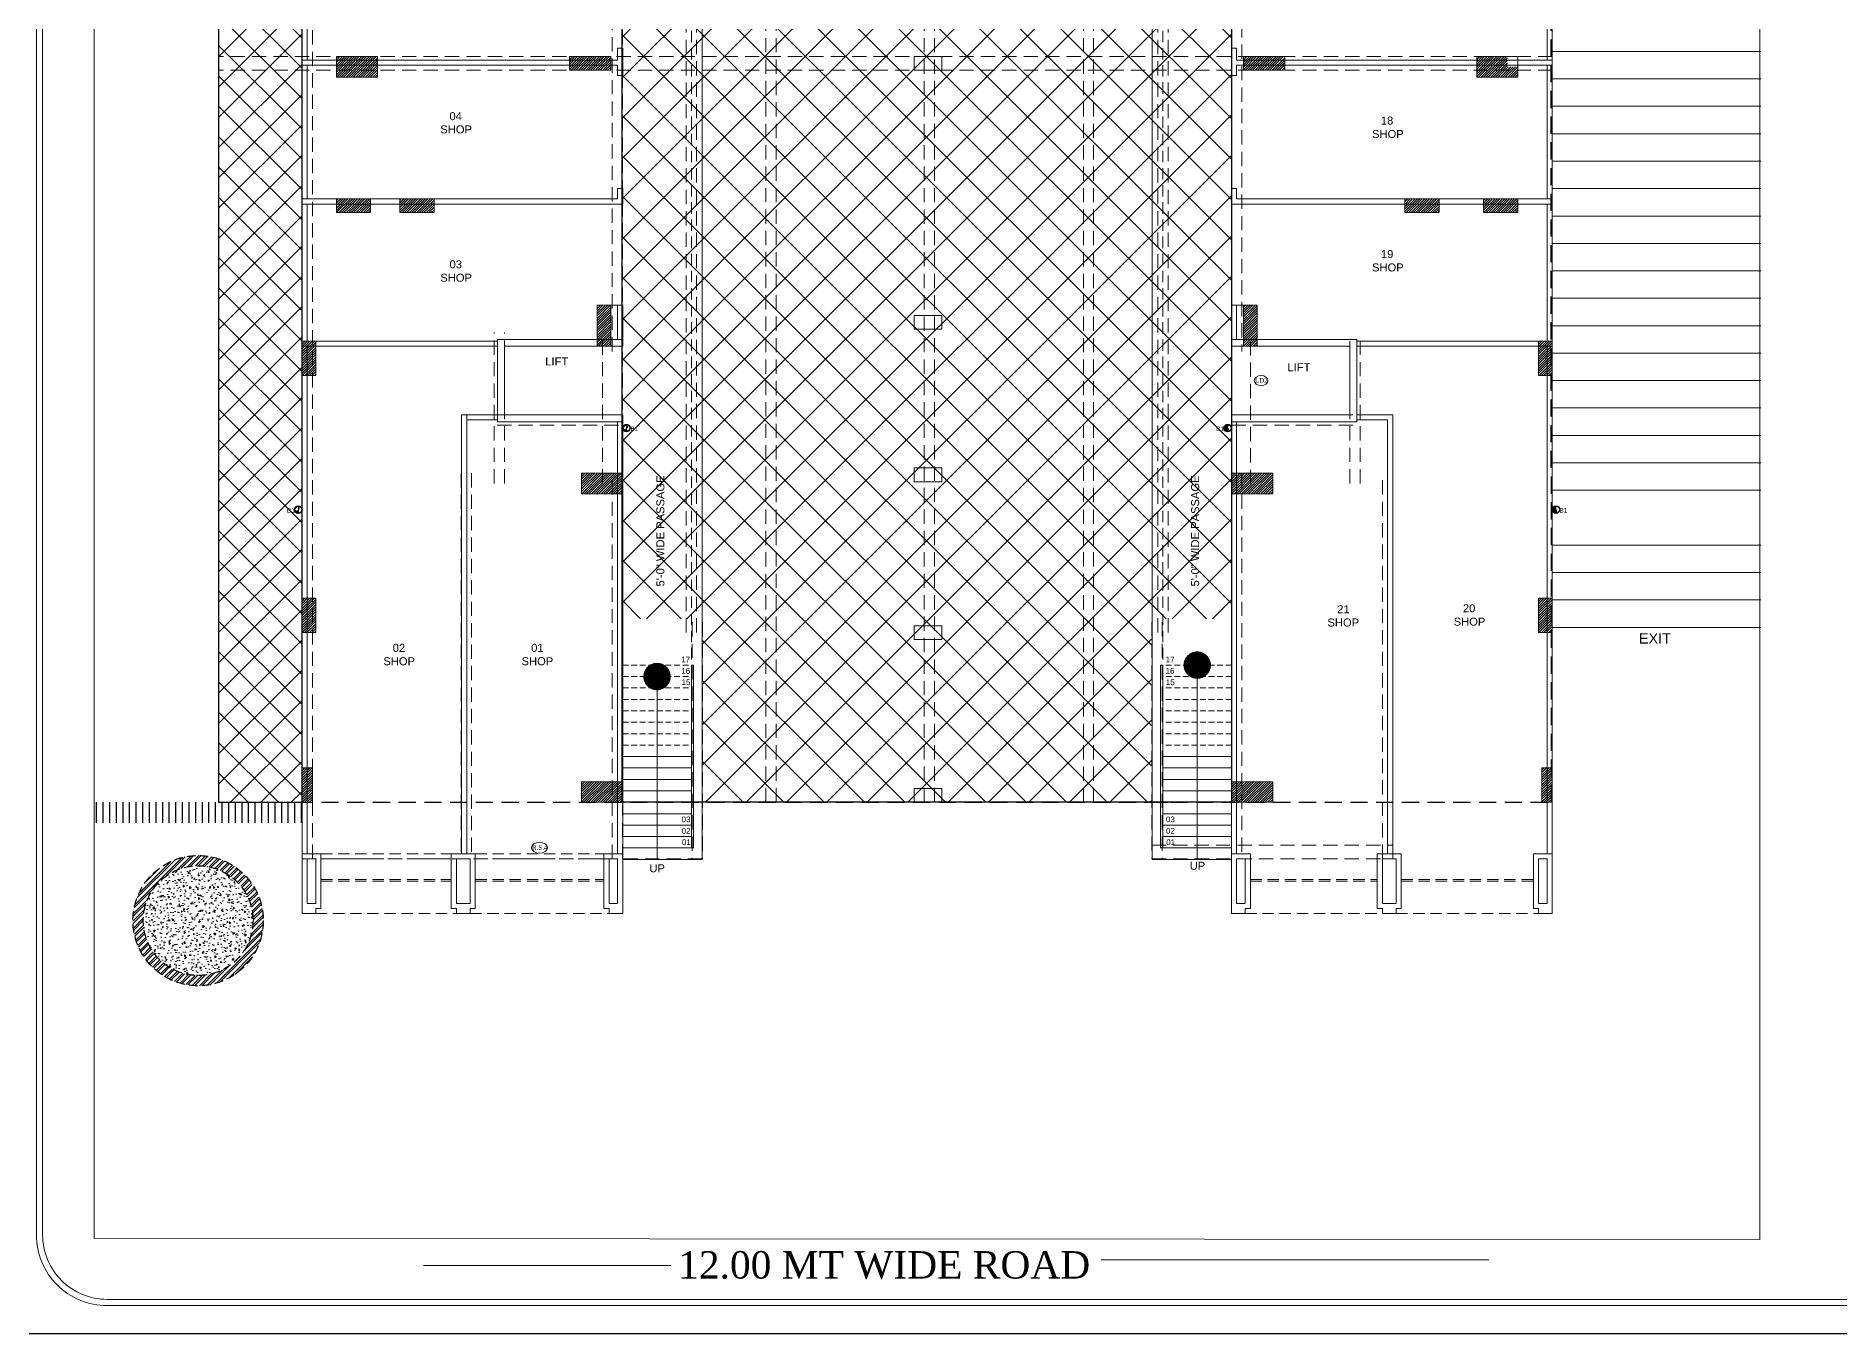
# Model space of a CAD drawing. Header units: inches. Extents: x 1807 to 67852, y 1160 to 20242.
# Drawn here: x 4913 to 6491, y 7793 to 8929 of the extents above; entities that cross this region are included whole.
import ezdxf

# ---------------------------------------------------------------- set-up
doc = ezdxf.new("R2010")
doc.units = ezdxf.units.IN
doc.header["$MEASUREMENT"] = 0
doc.linetypes.add('DASHED', pattern=[0.75, 0.5, -0.25])
doc.linetypes.add('DASHED2', pattern=[0.375, 0.25, -0.125])
doc.layers.get('0').update_dxf_attribs({"lineweight": 20})
for name, color, linetype, lineweight in [('02WINDOW & DOTTED', 8, 'Continuous', 20), ('4 upvc pip', 5, 'Continuous', 30), ('4 upvc pip hatch', 6, 'Continuous', 5), ('4. UPCV', 6, 'Continuous', 30), ('A-HATCH', 252, 'Continuous', 13), ('Beam', 8, 'DASHED2', 15), ('column_01', 7, 'Continuous', 18), ('DOTTED LINE', 1, 'DASHED2', 30), ('DW TEXT', 7, 'Continuous', 0), ('HATCH', 8, 'Continuous', 0), ('HOT LINE', 1, 'Continuous', 30), ('Nstair', 8, 'Continuous', 20), ('SHOP TEXT', 7, 'Continuous', 15), ('SUNK', 216, 'Continuous', 30), ('SUNK HTACH', 165, 'Continuous', 15), ('wall', 7, 'Continuous', 20)]:
    doc.layers.add(name, color=color, linetype=linetype, lineweight=lineweight)
doc.styles.add('Krupalu 1', font='arial.ttf')
doc.styles.add('SCALE_48', font='sylfaen.ttf', dxfattribs={"height": 5})
doc.styles.add('SCALE_72', font='sylfaen.ttf', dxfattribs={"height": 9})
doc.dimstyles.new('scale_72', dxfattribs={"dimtxt": 9, "dimasz": 4, "dimexe": 3, "dimexo": 3, "dimgap": 0.09, "dimtad": 0, "dimzin": 0, "dimdsep": 46, "dimlunit": 4, "dimtxsty": 'SCALE_72', "dimblk": 'ARCHTICK', "dimcen": 0, "dimdle": 3, "dimclrd": 256, "dimclre": 256, "dimclrt": 7, "dimadec": 0, "dimazin": 0, "dimtfac": 1, "dimtofl": 0, "dimtmove": 1, "dimatfit": 0, "dimldrblk": 'DOT', "dimfxl": 1, "dimtolj": 1, "dimtzin": 0, "dimlwd": -1, "dimlwe": -1, "dimarcsym": 0})
pattern_1 = [(45, (0, 3875.8317), (-1.0606601718, 1.0606601718), [])]

# ---------------------------------------------------------------- blocks, each defined once
blk = doc.blocks.new('_ArchTick')
at = {"color": 0, "linetype": 'ByBlock', "const_width": 0.15}
blk.add_lwpolyline([(-0.5, -0.5), (0.5, 0.5)], dxfattribs=at)
blk = doc.blocks.new('ETRYRY')
at = {"layer": 'HATCH'}
h = blk.add_hatch(dxfattribs=at)
h.set_pattern_fill('ANSI31', color=256, scale=12, style=0)
h.set_pattern_definition(pattern_1)
h.paths.add_polyline_path([(125028.7, -629836.9), (125028.7, -629872.9), (125016.7, -629872.9), (125016.7, -629836.9)])
h = blk.add_hatch(dxfattribs=at)
h.set_pattern_fill('ANSI31', color=256, scale=12, style=0)
h.set_pattern_definition(pattern_1)
h.paths.add_polyline_path([(125238.7, -629836.9), (125238.7, -629866.9), (125250.7, -629866.9), (125250.7, -629836.9)])
h = blk.add_hatch(dxfattribs=at)
h.set_pattern_fill('ANSI31', color=256, scale=12, style=0)
h.set_pattern_definition(pattern_1)
h.paths.add_polyline_path([(125418.7, -629836.9), (125418.7, -629866.9), (125430.7, -629866.9), (125430.7, -629836.9)])
h = blk.add_hatch(dxfattribs=at)
h.set_pattern_fill('ANSI31', color=256, scale=12, style=0)
h.set_pattern_definition(pattern_1)
h.paths.add_polyline_path([(125708.2, -629836.9), (125708.2, -629866.9), (125696.2, -629866.9), (125696.2, -629836.9)])
h = blk.add_hatch(dxfattribs=at)
h.set_pattern_fill('ANSI31', color=256, scale=12, style=0)
h.set_pattern_definition(pattern_1)
h.paths.add_polyline_path([(125867.2, -629839.9), (125867.2, -629875.9), (125885.2, -629875.9), (125885.2, -629839.9)])
h = blk.add_hatch(dxfattribs=at)
h.set_pattern_fill('ANSI31', color=256, scale=12, style=0)
h.set_pattern_definition(pattern_1)
h.paths.add_polyline_path([(126098.2, -629844.4), (126098.2, -629880.4), (126110.2, -629880.4), (126110.2, -629844.4)])
h = blk.add_hatch(dxfattribs=at)
h.set_pattern_fill('ANSI31', color=256, scale=12, style=0)
h.set_pattern_definition(pattern_1)
h.paths.add_polyline_path([(125238.7, -629973.4), (125238.7, -629943.4), (125250.7, -629943.4), (125250.7, -629973.4)])
h = blk.add_hatch(dxfattribs=at)
h.set_pattern_fill('ANSI31', color=256, scale=12, style=0)
h.set_pattern_definition(pattern_1)
h.paths.add_polyline_path([(125028.7, -630066.4), (125028.7, -630030.4), (125016.7, -630030.4), (125016.7, -630066.4)])
h = blk.add_hatch(dxfattribs=at)
h.set_pattern_fill('ANSI31', color=256, scale=12, style=0)
h.set_pattern_definition(pattern_1)
h.paths.add_polyline_path([(125144.2, -630066.4), (125144.2, -630036.4), (125156.2, -630036.4), (125156.2, -630066.4)])
h = blk.add_hatch(dxfattribs=at)
h.set_pattern_fill('ANSI31', color=256, scale=12, style=0)
h.set_pattern_definition(pattern_1)
h.paths.add_polyline_path([(125418.7, -630066.4), (125418.7, -630030.4), (125430.7, -630030.4), (125430.7, -630066.4)])
h = blk.add_hatch(dxfattribs=at)
h.set_pattern_fill('ANSI31', color=256, scale=12, style=0)
h.set_pattern_definition(pattern_1)
h.paths.add_polyline_path([(125708.2, -630066.4), (125708.2, -630030.4), (125696.2, -630030.4), (125696.2, -630066.4)])
h = blk.add_hatch(dxfattribs=at)
h.set_pattern_fill('ANSI31', color=256, scale=12, style=0)
h.set_pattern_definition(pattern_1)
h.paths.add_polyline_path([(125894.2, -630066.4), (125894.2, -630030.4), (125876.2, -630030.4), (125876.2, -630066.4)])
h = blk.add_hatch(dxfattribs=at)
h.set_pattern_fill('ANSI31', color=256, scale=12, style=0)
h.set_pattern_definition(pattern_1)
h.paths.add_polyline_path([(125987.2, -630066.4), (125987.2, -630036.4), (126005.2, -630036.4), (126005.2, -630066.4)])
h = blk.add_hatch(dxfattribs=at)
h.set_pattern_fill('ANSI31', color=256, scale=12, style=0)
h.set_pattern_definition(pattern_1)
h.paths.add_polyline_path([(126098.2, -630066.4), (126098.2, -630030.4), (126110.2, -630030.4), (126110.2, -630066.4)])
h = blk.add_hatch(dxfattribs=at)
h.set_pattern_fill('ANSI31', color=256, scale=12, style=0)
h.set_pattern_definition(pattern_1)
h.paths.add_polyline_path([(125430.7, -630165.4), (125400.7, -630165.4), (125400.7, -630174.4), (125430.7, -630174.4)])
h = blk.add_hatch(dxfattribs=at)
h.set_pattern_fill('ANSI31', color=256, scale=12, style=0)
h.set_pattern_definition(pattern_1)
h.paths.add_polyline_path([(125705.2, -630162.4), (125669.2, -630162.4), (125669.2, -630174.4), (125705.2, -630174.4)])
h = blk.add_hatch(dxfattribs=at)
h.set_pattern_fill('ANSI31', color=256, scale=12, style=0)
h.set_pattern_definition(pattern_1)
h.paths.add_polyline_path([(125046.7, -630186.4), (125076.7, -630186.4), (125076.7, -630174.4), (125046.7, -630174.4)])
h = blk.add_hatch(dxfattribs=at)
h.set_pattern_fill('ANSI31', color=256, scale=12, style=0)
h.set_pattern_definition(pattern_1)
h.paths.add_polyline_path([(125286.7, -630186.4), (125256.7, -630186.4), (125256.7, -630174.4), (125286.7, -630174.4)])
h = blk.add_hatch(dxfattribs=at)
h.set_pattern_fill('ANSI31', color=256, scale=12, style=0)
h.set_pattern_definition(pattern_1)
h.paths.add_polyline_path([(125924.2, -630186.4), (125960.2, -630186.4), (125960.2, -630174.4), (125924.2, -630174.4)])
h = blk.add_hatch(dxfattribs=at)
h.set_pattern_fill('ANSI31', color=256, scale=12, style=0)
h.set_pattern_definition(pattern_1)
h.paths.add_polyline_path([(126080.2, -630186.4), (126050.2, -630186.4), (126050.2, -630174.4), (126080.2, -630174.4)])
h = blk.add_hatch(dxfattribs=at)
h.set_pattern_fill('ANSI31', color=256, scale=12, style=0)
h.set_pattern_definition(pattern_1)
h.paths.add_polyline_path([(125046.7, -630291.4), (125076.7, -630291.4), (125076.7, -630303.4), (125046.7, -630303.4)])
h = blk.add_hatch(dxfattribs=at)
h.set_pattern_fill('ANSI31', color=256, scale=12, style=0)
h.set_pattern_definition(pattern_1)
h.paths.add_polyline_path([(125274.7, -630280.9), (125274.7, -630316.9), (125286.7, -630316.9), (125286.7, -630280.9)])
h = blk.add_hatch(dxfattribs=at)
h.set_pattern_fill('ANSI31', color=256, scale=12, style=0)
h.set_pattern_definition(pattern_1)
h.paths.add_polyline_path([(125046.7, -630415.9), (125076.7, -630415.9), (125076.7, -630427.9), (125046.7, -630427.9)])
h = blk.add_hatch(dxfattribs=at)
h.set_pattern_fill('ANSI31', color=256, scale=12, style=0)
h.set_pattern_definition(pattern_1)
h.paths.add_polyline_path([(125132.2, -630415.9), (125102.2, -630415.9), (125102.2, -630427.9), (125132.2, -630427.9)])
h = blk.add_hatch(dxfattribs=at)
h.set_pattern_fill('ANSI31', color=256, scale=12, style=0)
h.set_pattern_definition(pattern_1)
h.paths.add_polyline_path([(125852.2, -630411.4), (125852.2, -630447.4), (125840.2, -630447.4), (125840.2, -630411.4)])
h = blk.add_hatch(dxfattribs=at)
h.set_pattern_fill('ANSI31', color=256, scale=12, style=0)
h.set_pattern_definition(pattern_1)
h.paths.add_polyline_path([(125981.2, -630415.9), (126011.2, -630415.9), (126011.2, -630427.9), (125981.2, -630427.9)])
h = blk.add_hatch(dxfattribs=at)
h.set_pattern_fill('ANSI31', color=256, scale=12, style=0)
h.set_pattern_definition(pattern_1)
h.paths.add_polyline_path([(126080.2, -630415.9), (126050.2, -630415.9), (126050.2, -630427.9), (126080.2, -630427.9)])
h = blk.add_hatch(dxfattribs=at)
h.set_pattern_fill('ANSI31', color=256, scale=12, style=0)
h.set_pattern_definition(pattern_1)
h.paths.add_polyline_path([(125046.7, -630534.4), (125082.7, -630534.4), (125082.7, -630552.4), (125046.7, -630552.4)])
h = blk.add_hatch(dxfattribs=at)
h.set_pattern_fill('ANSI31', color=256, scale=12, style=0)
h.set_pattern_definition(pattern_1)
h.paths.add_polyline_path([(125286.7, -630540.4), (125250.7, -630540.4), (125250.7, -630552.4), (125286.7, -630552.4)])
h = blk.add_hatch(dxfattribs=at)
h.set_pattern_fill('ANSI31', color=256, scale=12, style=0)
h.set_pattern_definition(pattern_1)
h.paths.add_polyline_path([(125840.2, -630540.4), (125876.2, -630540.4), (125876.2, -630552.4), (125840.2, -630552.4)])
h = blk.add_hatch(dxfattribs=at)
h.set_pattern_fill('ANSI31', color=256, scale=12, style=0)
h.set_pattern_definition(pattern_1)
h.paths.add_polyline_path([(126080.2, -630534.4), (126044.2, -630534.4), (126044.2, -630552.4), (126080.2, -630552.4)])
h = blk.add_hatch(dxfattribs=at)
h.set_pattern_fill('ANSI31', color=256, scale=12, style=0)
h.set_pattern_definition(pattern_1)
h.paths.add_polyline_path([(125046.7, -630685.9), (125082.7, -630685.9), (125082.7, -630667.9), (125046.7, -630667.9)])
h = blk.add_hatch(dxfattribs=at)
h.set_pattern_fill('ANSI31', color=256, scale=12, style=0)
h.set_pattern_definition(pattern_1)
h.paths.add_polyline_path([(125286.7, -630679.9), (125250.7, -630679.9), (125250.7, -630667.9), (125286.7, -630667.9)])
h = blk.add_hatch(dxfattribs=at)
h.set_pattern_fill('ANSI31', color=256, scale=12, style=0)
h.set_pattern_definition(pattern_1)
h.paths.add_polyline_path([(125840.2, -630679.9), (125876.2, -630679.9), (125876.2, -630667.9), (125840.2, -630667.9)])
h = blk.add_hatch(dxfattribs=at)
h.set_pattern_fill('ANSI31', color=256, scale=12, style=0)
h.set_pattern_definition(pattern_1)
h.paths.add_polyline_path([(126080.2, -630685.9), (126044.2, -630685.9), (126044.2, -630667.9), (126080.2, -630667.9)])
h.paths.add_polyline_path([(126080.2, -630667.9), (126080.2, -630676.9), (126071.2, -630676.9), (126071.2, -630667.9)], flags=16)
h = blk.add_hatch(dxfattribs=at)
h.set_pattern_fill('ANSI31', color=256, scale=12, style=0)
h.set_pattern_definition(pattern_1)
edge = h.paths.add_edge_path()
edge.add_line((126071.2, -630676.9), (126080.2, -630667.9))
h = blk.add_hatch(dxfattribs=at)
h.set_pattern_fill('ANSI31', color=256, scale=12, style=0)
h.set_pattern_definition(pattern_1)
edge = h.paths.add_edge_path()
edge.add_line((126071.2, -630676.9), (126080.2, -630667.9))
h = blk.add_hatch(dxfattribs=at)
h.set_pattern_fill('ANSI31', color=256, scale=12, style=0)
h.set_pattern_definition(pattern_1)
edge = h.paths.add_edge_path()
edge.add_line((126071.2, -630667.9), (126080.2, -630676.9))
h = blk.add_hatch(dxfattribs=at)
h.set_pattern_fill('ANSI31', color=256, scale=12, style=0)
h.set_pattern_definition(pattern_1)
h.paths.add_polyline_path([(125046.7, -630804.4), (125076.7, -630804.4), (125076.7, -630792.4), (125046.7, -630792.4)])
h = blk.add_hatch(dxfattribs=at)
h.set_pattern_fill('ANSI31', color=256, scale=12, style=0)
h.set_pattern_definition(pattern_1)
h.paths.add_polyline_path([(125132.2, -630804.4), (125102.2, -630804.4), (125102.2, -630792.4), (125132.2, -630792.4)])
h = blk.add_hatch(dxfattribs=at)
h.set_pattern_fill('ANSI31', color=256, scale=12, style=0)
h.set_pattern_definition(pattern_1)
h.paths.add_polyline_path([(125981.2, -630804.4), (126011.2, -630804.4), (126011.2, -630792.4), (125981.2, -630792.4)])
h = blk.add_hatch(dxfattribs=at)
h.set_pattern_fill('ANSI31', color=256, scale=12, style=0)
h.set_pattern_definition(pattern_1)
h.paths.add_polyline_path([(126080.2, -630804.4), (126050.2, -630804.4), (126050.2, -630792.4), (126080.2, -630792.4)])
h = blk.add_hatch(dxfattribs=at)
h.set_pattern_fill('ANSI31', color=256, scale=12, style=0)
h.set_pattern_definition(pattern_1)
h.paths.add_polyline_path([(125274.7, -630921.4), (125274.7, -630885.4), (125286.7, -630885.4), (125286.7, -630921.4)])
h = blk.add_hatch(dxfattribs=at)
h.set_pattern_fill('ANSI31', color=256, scale=12, style=0)
h.set_pattern_definition(pattern_1)
h.paths.add_polyline_path([(125852.2, -630921.4), (125852.2, -630885.4), (125840.2, -630885.4), (125840.2, -630921.4)])
h = blk.add_hatch(dxfattribs=at)
h.set_pattern_fill('ANSI31', color=256, scale=12, style=0)
h.set_pattern_definition(pattern_1)
h.paths.add_polyline_path([(125028.7, -630916.9), (125028.7, -630946.9), (125016.7, -630946.9), (125016.7, -630916.9)])
h = blk.add_hatch(dxfattribs=at)
h.set_pattern_fill('ANSI31', color=256, scale=12, style=0)
h.set_pattern_definition(pattern_1)
h.paths.add_polyline_path([(126098.2, -630916.9), (126098.2, -630946.9), (126110.2, -630946.9), (126110.2, -630916.9)])
h = blk.add_hatch(dxfattribs=at)
h.set_pattern_fill('ANSI31', color=256, scale=12, style=0)
h.set_pattern_definition(pattern_1)
h.paths.add_polyline_path([(125297.2, -631032.4), (125261.2, -631032.4), (125261.2, -631050.4), (125297.2, -631050.4)])
h = blk.add_hatch(dxfattribs=at)
h.set_pattern_fill('ANSI31', color=256, scale=12, style=0)
h.set_pattern_definition(pattern_1)
h.paths.add_polyline_path([(125829.7, -631032.4), (125865.7, -631032.4), (125865.7, -631050.4), (125829.7, -631050.4)])
h = blk.add_hatch(dxfattribs=at)
h.set_pattern_fill('ANSI31', color=256, scale=12, style=0)
h.set_pattern_definition(pattern_1)
h.paths.add_polyline_path([(125028.7, -631141.9), (125028.7, -631171.9), (125016.7, -631171.9), (125016.7, -631141.9)])
h = blk.add_hatch(dxfattribs=at)
h.set_pattern_fill('ANSI31', color=256, scale=12, style=0)
h.set_pattern_definition(pattern_1)
h.paths.add_polyline_path([(126098.2, -631141.9), (126098.2, -631171.9), (126110.2, -631171.9), (126110.2, -631141.9)])
h = blk.add_hatch(dxfattribs=at)
h.set_pattern_fill('ANSI31', color=256, scale=12, style=0)
h.set_pattern_definition(pattern_1)
h.paths.add_polyline_path([(125025.7, -631320.4), (125025.7, -631290.4), (125016.7, -631290.4), (125016.7, -631320.4)])
h = blk.add_hatch(dxfattribs=at)
h.set_pattern_fill('ANSI31', color=256, scale=12, style=0)
h.set_pattern_definition(pattern_1)
h.paths.add_polyline_path([(125297.2, -631302.4), (125261.2, -631302.4), (125261.2, -631320.4), (125297.2, -631320.4)])
h = blk.add_hatch(dxfattribs=at)
h.set_pattern_fill('ANSI31', color=256, scale=12, style=0)
h.set_pattern_definition(pattern_1)
h.paths.add_polyline_path([(125829.7, -631302.4), (125865.7, -631302.4), (125865.7, -631320.4), (125829.7, -631320.4)])
h = blk.add_hatch(dxfattribs=at)
h.set_pattern_fill('ANSI31', color=256, scale=12, style=0)
h.set_pattern_definition(pattern_1)
h.paths.add_polyline_path([(126110.2, -631320.4), (126110.2, -631290.4), (126101.2, -631290.4), (126101.2, -631320.4)])
at = {"layer": 'column_01'}
for points in [[(125028.7, -629836.9), (125028.7, -629872.9), (125016.7, -629872.9), (125016.7, -629836.9)], [(125238.7, -629836.9), (125238.7, -629866.9), (125250.7, -629866.9), (125250.7, -629836.9)], [(125418.7, -629836.9), (125418.7, -629866.9), (125430.7, -629866.9), (125430.7, -629836.9)], [(125708.2, -629836.9), (125708.2, -629866.9), (125696.2, -629866.9), (125696.2, -629836.9)], [(125867.2, -629839.9), (125867.2, -629875.9), (125885.2, -629875.9), (125885.2, -629839.9)], [(126098.2, -629844.4), (126098.2, -629880.4), (126110.2, -629880.4), (126110.2, -629844.4)], [(125238.7, -629973.4), (125238.7, -629943.4), (125250.7, -629943.4), (125250.7, -629973.4)], [(125028.7, -630066.4), (125028.7, -630030.4), (125016.7, -630030.4), (125016.7, -630066.4)], [(125144.2, -630066.4), (125144.2, -630036.4), (125156.2, -630036.4), (125156.2, -630066.4)], [(125418.7, -630066.4), (125418.7, -630030.4), (125430.7, -630030.4), (125430.7, -630066.4)], [(125708.2, -630066.4), (125708.2, -630030.4), (125696.2, -630030.4), (125696.2, -630066.4)], [(125894.2, -630066.4), (125894.2, -630030.4), (125876.2, -630030.4), (125876.2, -630066.4)], [(125987.2, -630066.4), (125987.2, -630036.4), (126005.2, -630036.4), (126005.2, -630066.4)], [(126098.2, -630066.4), (126098.2, -630030.4), (126110.2, -630030.4), (126110.2, -630066.4)], [(125430.7, -630165.4), (125400.7, -630165.4), (125400.7, -630174.4), (125430.7, -630174.4)], [(125705.2, -630162.4), (125669.2, -630162.4), (125669.2, -630174.4), (125705.2, -630174.4)], [(125046.7, -630186.4), (125076.7, -630186.4), (125076.7, -630174.4), (125046.7, -630174.4)], [(125286.7, -630186.4), (125256.7, -630186.4), (125256.7, -630174.4), (125286.7, -630174.4)], [(125924.2, -630186.4), (125960.2, -630186.4), (125960.2, -630174.4), (125924.2, -630174.4)], [(126080.2, -630186.4), (126050.2, -630186.4), (126050.2, -630174.4), (126080.2, -630174.4)], [(125046.7, -630291.4), (125076.7, -630291.4), (125076.7, -630303.4), (125046.7, -630303.4)], [(125274.7, -630280.9), (125274.7, -630316.9), (125286.7, -630316.9), (125286.7, -630280.9)], [(125046.7, -630415.9), (125076.7, -630415.9), (125076.7, -630427.9), (125046.7, -630427.9)], [(125132.2, -630415.9), (125102.2, -630415.9), (125102.2, -630427.9), (125132.2, -630427.9)], [(125852.2, -630411.4), (125852.2, -630447.4), (125840.2, -630447.4), (125840.2, -630411.4)], [(125981.2, -630415.9), (126011.2, -630415.9), (126011.2, -630427.9), (125981.2, -630427.9)], [(126080.2, -630415.9), (126050.2, -630415.9), (126050.2, -630427.9), (126080.2, -630427.9)], [(125046.7, -630534.4), (125082.7, -630534.4), (125082.7, -630552.4), (125046.7, -630552.4)], [(125286.7, -630540.4), (125250.7, -630540.4), (125250.7, -630552.4), (125286.7, -630552.4)], [(125840.2, -630540.4), (125876.2, -630540.4), (125876.2, -630552.4), (125840.2, -630552.4)], [(126080.2, -630534.4), (126044.2, -630534.4), (126044.2, -630552.4), (126080.2, -630552.4)], [(125046.7, -630685.9), (125082.7, -630685.9), (125082.7, -630667.9), (125046.7, -630667.9)], [(125286.7, -630679.9), (125250.7, -630679.9), (125250.7, -630667.9), (125286.7, -630667.9)], [(125840.2, -630679.9), (125876.2, -630679.9), (125876.2, -630667.9), (125840.2, -630667.9)], [(126080.2, -630685.9), (126044.2, -630685.9), (126044.2, -630667.9), (126080.2, -630667.9)], [(125046.7, -630804.4), (125076.7, -630804.4), (125076.7, -630792.4), (125046.7, -630792.4)], [(125132.2, -630804.4), (125102.2, -630804.4), (125102.2, -630792.4), (125132.2, -630792.4)], [(125981.2, -630804.4), (126011.2, -630804.4), (126011.2, -630792.4), (125981.2, -630792.4)], [(126080.2, -630804.4), (126050.2, -630804.4), (126050.2, -630792.4), (126080.2, -630792.4)], [(125274.7, -630921.4), (125274.7, -630885.4), (125286.7, -630885.4), (125286.7, -630921.4)], [(125852.2, -630921.4), (125852.2, -630885.4), (125840.2, -630885.4), (125840.2, -630921.4)], [(125028.7, -630916.9), (125028.7, -630946.9), (125016.7, -630946.9), (125016.7, -630916.9)], [(126098.2, -630916.9), (126098.2, -630946.9), (126110.2, -630946.9), (126110.2, -630916.9)], [(125297.2, -631032.4), (125261.2, -631032.4), (125261.2, -631050.4), (125297.2, -631050.4)], [(125829.7, -631032.4), (125865.7, -631032.4), (125865.7, -631050.4), (125829.7, -631050.4)], [(125028.7, -631141.9), (125028.7, -631171.9), (125016.7, -631171.9), (125016.7, -631141.9)], [(126098.2, -631141.9), (126098.2, -631171.9), (126110.2, -631171.9), (126110.2, -631141.9)], [(125025.7, -631320.4), (125025.7, -631290.4), (125016.7, -631290.4), (125016.7, -631320.4)], [(125297.2, -631302.4), (125261.2, -631302.4), (125261.2, -631320.4), (125297.2, -631320.4)], [(125829.7, -631302.4), (125865.7, -631302.4), (125865.7, -631320.4), (125829.7, -631320.4)], [(126110.2, -631320.4), (126110.2, -631290.4), (126101.2, -631290.4), (126101.2, -631320.4)]]:
    blk.add_lwpolyline(points, close=True, dxfattribs=at)
blk = doc.blocks.new('zw$5559')
at = {"layer": 'Beam', "linetype": 'DASHED2', "ltscale": 50}
for p, q in [((-480, -1374), (-480, 185)), ((-65.2, 185), (-480, 185)), ((-471, -1374), (-471, 185)), ((-355.7, -70.5), (-355.7, 185)), ((-346.7, -70.5), (-346.7, 185)), ((-255.2, -70.5), (-255.2, 185)), ((-246.2, -70.5), (-246.2, 185)), ((-74.2, -1324.5), (-74.2, 185)), ((-65.2, -1324.5), (-65.2, 185)), ((-65.2, 173), (-480, 173)), ((203.4, -1324.5), (203.4, 169.7)), ((212.4, -1324.5), (212.4, 169.3)), ((379.5, -70.5), (379.5, 161.8)), ((389.4, -70.5), (389.4, 161.3)), ((497.1, -70.5), (497.1, 156.5)), ((507, -70.5), (507, 156)), ((85, 0), (85, -70.5)), ((94, 0), (94, -70.5)), ((-208.8, -930), (-208.8, -61.5)), ((-199.8, -1374), (-199.8, -61.5)), ((333, -61.5), (333, -1374)), ((342, -61.5), (342, -930)), ((-553.5, -70.5), (613.5, -70.5)), ((-144, -1176), (-144, -169.5)), ((-135, -1176), (-135, -169.5)), ((64.3, -1324.5), (64.3, -169.5)), ((73.3, -1324.5), (73.3, -169.5)), ((268.5, -1176), (268.5, -169.5)), ((277.5, -1176), (277.5, -169.5)), ((-208.8, -178.5), (342, -178.5)), ((333, -178.5), (613.5, -178.5)), ((604.5, -178.5), (604.5, -432)), ((613.5, -178.5), (613.5, -432)), ((333, -190.5), (613.5, -190.5)), ((-547.5, -423), (-553.5, -423)), ((613.5, -544.5), (-553.5, -544.5)), ((613.5, -556.5), (-553.5, -556.5)), ((613.7, -672), (-553.3, -672)), ((613.7, -684), (-553.3, -684)), ((-312, -1045.5), (-312, -913.5)), ((-303, -1045.5), (-303, -913.5)), ((-217.1, -1045.5), (-217.1, -921)), ((349.5, -921), (349.5, -1045.5)), ((436.5, -1045.5), (436.5, -921)), ((445.5, -1045.5), (445.5, -921)), ((-309.4, -985.5), (-199.8, -985.5)), ((333, -985.5), (442.7, -985.5)), ((-309.4, -994.5), (-199.8, -994.5)), ((333, -994.5), (442.7, -994.5)), ((-340.7, -1036.5), (-340.7, -1374)), ((-331.7, -1036.5), (-331.7, -1374)), ((-208.8, -1374), (-208.8, -1036.5)), ((342, -1036.5), (342, -1374)), ((465, -1374), (465, -1036.5)), ((474, -1374), (474, -1036.5)), ((-138.8, -1167), (-138.8, -1374)), ((-129.8, -1167), (-129.8, -1374)), ((263.2, -1167), (263.2, -1374)), ((272.2, -1167), (272.2, -1374)), ((263.2, -1362), (474, -1362)), ((-480, -1374), (-129.8, -1374)), ((263.2, -1374), (474, -1374))]:
    blk.add_line(p, q, dxfattribs=at)

msp = doc.modelspace()

# ---------------------------------------------------------------- hatches: boundary and pattern name
at = {"layer": '4 upvc pip hatch', "ltscale": 10}
h = msp.add_hatch(dxfattribs=at)
h.set_pattern_fill('ANSI31', color=256, scale=3, style=0)
h.set_pattern_definition([(315, (-58254.80285, 149311.60004), (-0.2651650429, -0.2651650429), [])])
edge = h.paths.add_edge_path()
edge.add_spline(control_points=[(5429.6, 8588.6), (5430, 8588.1), (5431, 8586.7), (5428.8, 8584.6), (5429.7, 8583.2), (5430.1, 8582.7)], knot_values=[0, 0, 0, 0, 1.259254, 3.09623, 4.348223, 4.348223, 4.348223, 4.348223], degree=3, periodic=0)
edge.add_arc((5429.8, 8585.6), 3, 180, 276.738, ccw=False)
edge.add_arc((5429.8, 8585.6), 3, 94.0634, 180, ccw=False)
h = msp.add_hatch(dxfattribs=at)
h.set_pattern_fill('ANSI31', color=256, scale=3, angle=180, style=0)
h.set_pattern_definition([(225, (69640.29074, 149311.60004), (0.2651650429, -0.2651650429), [])])
edge = h.paths.add_edge_path()
edge.add_spline(control_points=[(5955.9, 8588.6), (5955.5, 8588.1), (5954.5, 8586.7), (5956.7, 8584.6), (5955.7, 8583.2), (5955.3, 8582.7)], knot_values=[0, 0, 0, 0, 1.259254, 3.09623, 4.348223, 4.348223, 4.348223, 4.348223], degree=3, periodic=0)
edge.add_arc((5955.7, 8585.6), 3, 83.262, 180)
edge.add_arc((5955.7, 8585.6), 3, 180, 265.9366)
h = msp.add_hatch(dxfattribs=at)
h.set_pattern_fill('ANSI31', color=256, scale=3, style=0)
h.set_pattern_definition([(315, (-58541.90285, 149240.29438), (-0.2651650429, -0.2651650429), [])])
edge = h.paths.add_edge_path()
edge.add_spline(control_points=[(5142.5, 8517.3), (5142.9, 8516.8), (5143.9, 8515.4), (5141.7, 8513.3), (5142.6, 8511.9), (5143, 8511.4)], knot_values=[0, 0, 0, 0, 1.259254, 3.09623, 4.348223, 4.348223, 4.348223, 4.348223], degree=3, periodic=0)
edge.add_arc((5142.7, 8514.3), 3, 180, 276.738, ccw=False)
edge.add_arc((5142.7, 8514.3), 3, 94.0634, 180, ccw=False)
h = msp.add_hatch(dxfattribs=at)
h.set_pattern_fill('ANSI31', color=256, scale=3, angle=180, style=0)
h.set_pattern_definition([(225, (69927.3919, 149240.29438), (0.2651650429, -0.2651650429), [])])
edge = h.paths.add_edge_path()
edge.add_spline(control_points=[(6243, 8517.3), (6242.6, 8516.8), (6241.6, 8515.4), (6243.8, 8513.3), (6242.8, 8511.9), (6242.4, 8511.4)], knot_values=[0, 0, 0, 0, 1.259254, 3.09623, 4.348223, 4.348223, 4.348223, 4.348223], degree=3, periodic=0)
edge.add_arc((6242.8, 8514.3), 3, 83.262, 180)
edge.add_arc((6242.8, 8514.3), 3, 180, 265.9366)
at = {"layer": 'HATCH', "ltscale": 2}
h = msp.add_hatch(dxfattribs=at)
h.set_pattern_fill('ANSI32', color=256, scale=12, style=0)
h.set_pattern_definition([(45, (2355030.4525, 4087261.9477), (-3.1819805153, 3.1819805153), []), (45, (2355032.574, 4087261.9477), (-3.1819805153, 3.1819805153), [])])
edge = h.paths.add_edge_path()
edge.add_arc((5055.1, 8154.6), 57, 0, 360)
edge = h.paths.add_edge_path(flags=16)
edge.add_arc((5055.1, 8154.6), 48, 0, 360)
at = {"layer": 'HATCH'}
h = msp.add_hatch(dxfattribs=at)
h.set_pattern_fill('AR-CONC', color=256, scale=1.5, angle=45, style=0)
h.set_pattern_definition([(95, (-6570.966, -86796.254), (8.27328, 6.9421062), [1.125, -12.375]), (40, (-6570.966, -86796.254), (-9.4498825, 6.5065222), [0.9, -9.9]), (145.4514, (-6570.276, -86795.676), (-1.176592, 13.4486292), [0.9561029, -10.5171317]), (91.1842, (-6573.087, -86794.133), (13.075395, 9.5642065), [1.6875, -18.5625]), (141.6356, (-6571.997, -86793.336), (-0.4184852, 20.2456753), [1.4341543, -15.775695]), (36.1842, (-6573.087, -86794.133), (-0.418501, 20.245675), [1.35, -14.85]), (66, (-6571.496, -86793.603), (10.6015736, 2.06073715), [1.125, -12.375]), (11, (-6571.496, -86793.603), (-5.1106289, 10.2721265), [0.9, -9.9]), (116.4514, (-6570.613, -86793.431), (5.4909543, 12.3328593), [0.9561029, -10.5171317]), (82.5, (-6570.9657, -86796.2544), (-3.40189778, 3.65984726), [0, -9.78, 0, -10.05, 0, -9.9375]), (52.5, (-6570.9657, -86796.2544), (-1.39309413, 6.97364175), [0, -5.73, 0, -9.555, 0, -3.7875]), (12.5, (-6573.331, -86798.6197), (5.90127251, 5.42281143), [0, -3.75, 0, -11.7, 0, -15.525]), (2.5, (-6574.3916, -86799.6804), (5.12384975, 7.2473971), [0, -4.875, 0, -7.77, 0, -11.025])])
h.paths.add_polyline_path([(5103.1, 8154.6, 1), (5007.1, 8154.6, 1)])
at = {"layer": 'HOT LINE'}
h = msp.add_hatch(dxfattribs=at)
h.set_pattern_fill('ANSI31', color=256, scale=46.266565, angle=45, style=0)
h.set_pattern_definition([(90, (-692629.4465, -15602.326), (-5.78332066, 0), [])])
h.paths.add_polyline_path([(4964.2, 8240.2), (5146, 8240.2), (5146, 8258.2), (5073, 8258.2), (5073, 8258.2), (4964.2, 8258.2)])
at = {"layer": 'SUNK HTACH', "ltscale": 10}
h = msp.add_hatch(dxfattribs=at)
h.set_pattern_fill('ANSI37', color=1, scale=150, style=0)
h.set_pattern_definition([(45, (0, 284.351), (-13.258252, 13.258252), []), (135, (0, 284.351), (-13.258252, -13.258252), [])])
h.paths.add_polyline_path([(5146, 9741.7), (5073, 9741.7), (5073, 8258.2), (5146, 8258.2)])
h = msp.add_hatch(dxfattribs=at)
h.set_pattern_fill('ANSI37', color=256, scale=200, style=0)
h.set_pattern_definition([(45, (0, 284.35), (-17.67767, 17.67767), []), (135, (0, 284.35), (-17.67767, -17.67767), [])])
h.paths.add_polyline_path([(5958.2, 9512.2), (5425.7, 9512.2), (5426.5, 8418.7), (5496, 8418.7), (5496.1, 8258.2), (5889.1, 8258.2), (5889.1, 8418.7), (5959, 8418.7)])

# ---------------------------------------------------------------- linework, layer by layer
for p, q in [((5844.9, 7857.7), (6184, 7857.7)), ((5468.6, 7852.9), (5252.1, 7852.9))]:
    msp.add_line(p, q)
at = {"layer": '02WINDOW & DOTTED', "linetype": 'DASHED', "ltscale": 20}
for p, q in [((5486.5, 9368.2), (5486.5, 8378.2)), ((5899, 9368.2), (5899, 8378.2)), ((5162.5, 8213.2), (5276.5, 8213.2)), ((5162.5, 8208.7), (5276.5, 8208.7)), ((5297.5, 8213.2), (5410, 8213.2)), ((5297.5, 8208.7), (5410, 8208.7)), ((5162.5, 8190.7), (5276.5, 8190.7)), ((5162.5, 8189.2), (5276.5, 8189.2)), ((5297.5, 8190.7), (5410, 8190.7)), ((5297.5, 8189.2), (5410, 8189.2)), ((5975.5, 8190.7), (6086.5, 8190.7)), ((5975.5, 8189.2), (6086.5, 8189.2)), ((6107.5, 8190.7), (6223, 8190.7)), ((6107.5, 8189.2), (6223, 8189.2)), ((5158, 8160.7), (5281, 8160.7)), ((5293, 8160.7), (5414.5, 8160.7)), ((5971, 8160.7), (6091, 8160.7)), ((6103, 8160.7), (6227.5, 8160.7))]:
    msp.add_line(p, q, dxfattribs=at)
at = {"layer": '02WINDOW & DOTTED'}
for p, q in [((6239.5, 8915.2), (6422.1, 8915.2)), ((6239.5, 8891.2), (6422.1, 8891.2)), ((6239.5, 8867.2), (6422.1, 8867.2)), ((6239.5, 8843.2), (6422.1, 8843.2)), ((6239.5, 8819.2), (6422.1, 8819.2)), ((6239.5, 8795.2), (6422.1, 8795.2)), ((6239.5, 8771.2), (6422.1, 8771.2)), ((6239.5, 8747.2), (6422.1, 8747.2)), ((6239.5, 8723.2), (6422.1, 8723.2)), ((6239.5, 8699.2), (6422.1, 8699.2)), ((6239.5, 8675.2), (6422.1, 8675.2)), ((6239.5, 8651.2), (6422.1, 8651.2)), ((6239.5, 8627.2), (6422.1, 8627.2)), ((6239.5, 8603.2), (6422.1, 8603.2)), ((6239.5, 8579.2), (6422.1, 8579.2)), ((6239.5, 8555.2), (6422.1, 8555.2)), ((6239.5, 8531.2), (6422.1, 8531.2)), ((6239.5, 8483.2), (6422.1, 8483.2)), ((6239.5, 8459.2), (6422.1, 8459.2)), ((6239.5, 8435.2), (6422.1, 8435.2)), ((6239.5, 8411.2), (6422.1, 8411.2))]:
    msp.add_line(p, q, dxfattribs=at)
at = {"layer": '4 upvc pip'}
msp.add_lwpolyline([(4888.8, 10052.2), (8084.2, 10052.2), (8084.2, 7792.9), (4888.8, 7792.9)], close=True, dxfattribs=at)
at = {"layer": '4. UPCV', "ltscale": 10}
for centre, radius in [((5429.8, 8585.6), 3.3), ((5429.8, 8585.6), 3), ((5955.7, 8585.6), 3.3), ((5955.7, 8585.6), 3), ((5142.7, 8514.3), 3.3), ((5142.7, 8514.3), 3), ((6242.8, 8514.3), 3.3), ((6242.8, 8514.3), 3)]:
    msp.add_circle(centre, radius, dxfattribs=at)
for points in [[(5429.6, 8588.6), (5430, 8588.1), (5431, 8586.7), (5428.8, 8584.6), (5429.7, 8583.2), (5430.1, 8582.7)], [(5955.9, 8588.6), (5955.5, 8588.1), (5954.5, 8586.7), (5956.7, 8584.6), (5955.7, 8583.2), (5955.3, 8582.7)], [(5142.5, 8517.3), (5142.9, 8516.8), (5143.9, 8515.4), (5141.7, 8513.3), (5142.6, 8511.9), (5143, 8511.4)], [(6243, 8517.3), (6242.6, 8516.8), (6241.6, 8515.4), (6243.8, 8513.3), (6242.8, 8511.9), (6242.4, 8511.4)]]:
    msp.add_open_spline(points, degree=3, knots=[0, 0, 0, 0, 1.888881, 4.644345, 6.522333, 6.522333, 6.522333, 6.522333], dxfattribs=at)
at = {"layer": 'A-HATCH'}
for points in [[(7997.5, 10027.5), (4970.2, 10027.5, 0.414214), (4913.6, 9970.9), (4913.6, 7879.6, 0.414214), (4975.5, 7817.7), (7993.4, 7817.7, 0.414214), (8059.4, 7883.7), (8059.4, 9965.6, 0.414214)], [(7997.5, 10022), (4970.2, 10022, 0.414214), (4919.1, 9970.9), (4919.1, 7879.6, 0.414214), (4975.5, 7823.2), (7993.4, 7823.2, 0.414214), (8053.9, 7883.7), (8053.9, 9965.6, 0.414214)]]:
    msp.add_lwpolyline(points, format="xyb", close=True, dxfattribs=at)
at = {"layer": 'DOTTED LINE', "ltscale": 30}
for radius in [57, 48]:
    msp.add_circle((5055.1, 8154.6), radius, dxfattribs=at)
at = {"layer": 'DW TEXT'}
for centre, major_axis, ratio in [((5984.9, 8627.2), (-5.96, 0), 0.735596), ((5353.7, 8218.4), (-7.03, 0), 0.67239)]:
    msp.add_ellipse(centre, major_axis=major_axis, ratio=ratio, dxfattribs=at)
at = {"layer": 'HOT LINE', "linetype": 'DASHED', "ltscale": 30}
msp.add_lwpolyline([(6238.8, 8258.2), (6238.5, 9733.9), (5824.8, 9752.6), (5559.3, 9752.6), (5559.3, 9741.7), (5073, 9741.7), (5073, 8258.2), (6238.8, 8258.2)], dxfattribs=at)
msp.add_lwpolyline([(6238.8, 8258.2), (6238.5, 9733.9), (5824.8, 9752.6), (5559.3, 9752.6), (5559.3, 9741.7), (5073, 9741.7), (5073, 8258.2), (6238.8, 8258.2)], dxfattribs=at)
at = {"layer": 'Nstair', "linetype": 'ByBlock', "ltscale": 10}
for p, q in [((5496, 9369.7), (5496, 8208.2)), ((5889.5, 8208.2), (5889.5, 9369.7)), ((5426.5, 8298.2), (5486.5, 8298.2)), ((5426.5, 8288.2), (5486.5, 8288.2)), ((5959, 8298.2), (5899, 8298.2)), ((5959, 8288.2), (5899, 8288.2)), ((5426.5, 8278.2), (5486.5, 8278.2)), ((5426.5, 8268.2), (5486.5, 8268.2)), ((5959, 8278.2), (5899, 8278.2)), ((5959, 8268.2), (5899, 8268.2)), ((5426.5, 8258.2), (5486.5, 8258.2)), ((5959, 8258.2), (5899, 8258.2)), ((5426.5, 8248.2), (5486.5, 8248.2)), ((5426.5, 8238.2), (5486.5, 8238.2)), ((5959, 8248.2), (5899, 8248.2)), ((5959, 8238.2), (5899, 8238.2)), ((5426.5, 8228.2), (5486.5, 8228.2)), ((5959, 8228.2), (5899, 8228.2)), ((5426.5, 8218.2), (5486.5, 8218.2)), ((5426.5, 8208.2), (5496, 8208.2)), ((5959, 8208.2), (5889.5, 8208.2)), ((5959, 8218.2), (5899, 8218.2))]:
    msp.add_line(p, q, dxfattribs=at)
at = {"layer": 'Nstair', "linetype": 'DASHED', "ltscale": 10}
for p, q in [((5426.5, 8378.2), (5486.5, 8378.2)), ((5426.5, 8368.2), (5486.5, 8368.2)), ((5959, 8378.2), (5899, 8378.2)), ((5959, 8368.2), (5899, 8368.2)), ((5426.5, 8358.2), (5486.5, 8358.2)), ((5426.5, 8348.2), (5486.5, 8348.2)), ((5959, 8358.2), (5899, 8358.2)), ((5959, 8348.2), (5899, 8348.2)), ((5426.5, 8338.2), (5486.5, 8338.2)), ((5959, 8338.2), (5899, 8338.2)), ((5426.5, 8328.2), (5486.5, 8328.2)), ((5426.5, 8318.2), (5486.5, 8318.2)), ((5959, 8328.2), (5899, 8328.2)), ((5959, 8318.2), (5899, 8318.2)), ((5426.5, 8308.2), (5486.5, 8308.2)), ((5959, 8308.2), (5899, 8308.2))]:
    msp.add_line(p, q, dxfattribs=at)
at = {"layer": 'SUNK'}
msp.add_lwpolyline([(5146, 9741.7), (5073, 9741.7), (5073, 8258.2), (5146, 8258.2)], close=True, dxfattribs=at)
msp.add_lwpolyline([(5426.1, 8258.2), (5426.1, 9512.2), (5959, 9512.2), (5959, 8258.2), (5898.1, 8258.2), (5898.1, 8258.2), (5903.5, 8258.2), (5903.5, 8258.2), (5482, 8258.2), (5482, 8258.2), (5487.1, 8258.2), (5487.1, 8258.2), (5426.1, 8258.2)], dxfattribs=at)
at = {"layer": 'wall'}
for p, q in [((5146, 9767.2), (5146, 8160.7)), ((6239.5, 9729.7), (6239.5, 8160.7)), ((5150.5, 9029.2), (5150.5, 8907.7)), ((6235, 9029.2), (6235, 8907.7)), ((5422, 8918.2), (5422, 8907.7)), ((5422, 8918.2), (5426.5, 8918.2)), ((5426.5, 8918.2), (5426.5, 8894.2)), ((5959, 8918.2), (5963.5, 8918.2)), ((5959, 8918.2), (5959, 8894.2)), ((5963.5, 8918.2), (5963.5, 8907.7)), ((5146, 8907.7), (5422, 8907.7)), ((5146, 8903.2), (5422, 8903.2)), ((5150.5, 8903.2), (5150.5, 8786.2)), ((5422, 8903.2), (5422, 8894.2)), ((5963.5, 8907.7), (6239.5, 8907.7)), ((5963.5, 8903.2), (6239.5, 8903.2)), ((5963.5, 8903.2), (5963.5, 8894.2)), ((6235, 8903.2), (6235, 8786.2)), ((5422, 8894.2), (5426.5, 8894.2)), ((5959, 8894.2), (5963.5, 8894.2)), ((5422, 8795.2), (5422, 8786.2)), ((5422, 8795.2), (5426.5, 8795.2)), ((5426.5, 8795.2), (5426.5, 8781.7)), ((5959, 8795.2), (5963.5, 8795.2)), ((5959, 8795.2), (5959, 8781.7)), ((5963.5, 8795.2), (5963.5, 8786.2)), ((5146, 8786.2), (5422, 8786.2)), ((5146, 8781.7), (5426.5, 8781.7)), ((5150.5, 8781.7), (5150.5, 8661.7)), ((5959, 8781.7), (6239.5, 8781.7)), ((5963.5, 8786.2), (6239.5, 8786.2)), ((6235, 8781.7), (6235, 8661.7)), ((5416, 8693.2), (5426.5, 8693.2)), ((5422, 8693.2), (5422, 8663.2)), ((5426.5, 8693.2), (5426.5, 8657.2)), ((5959, 8693.2), (5959, 8657.2)), ((5969.5, 8693.2), (5959, 8693.2)), ((5963.5, 8693.2), (5963.5, 8663.2)), ((5317, 8663.2), (5426.5, 8663.2)), ((5317, 8663.2), (5317, 8591.2)), ((5959, 8663.2), (6068.5, 8663.2)), ((6068.5, 8663.2), (6068.5, 8591.2)), ((5146, 8661.7), (5317, 8661.7)), ((5146, 8657.2), (5146, 8657.2)), ((5146, 8657.2), (5317, 8657.2)), ((5150.5, 8657.2), (5150.5, 8213.2)), ((5323, 8657.2), (5426.5, 8657.2)), ((5323, 8657.2), (5323, 8597.2)), ((5959, 8657.2), (6062.5, 8657.2)), ((6062.5, 8657.2), (6062.5, 8597.2)), ((6068.5, 8661.7), (6239.5, 8661.7)), ((6068.5, 8657.2), (6239.5, 8657.2)), ((6235, 8657.2), (6235, 8213.2)), ((5285.5, 8597.2), (5317, 8597.2)), ((5285.5, 8597.2), (5285.5, 8213.2)), ((5290, 8597.2), (5290, 8213.2)), ((5290, 8592.7), (5317, 8592.7)), ((5317, 8591.2), (5426.5, 8591.2)), ((5323, 8597.2), (5426.5, 8597.2)), ((5422, 8591.2), (5422, 8213.2)), ((5426.5, 8597.2), (5426.5, 8160.7)), ((5959, 8597.2), (6062.5, 8597.2)), ((5959, 8597.2), (5959, 8160.7)), ((5959, 8591.2), (6068.5, 8591.2)), ((5963.5, 8591.2), (5963.5, 8213.2)), ((6068.5, 8597.2), (6100, 8597.2)), ((6068.5, 8592.7), (6095.5, 8592.7)), ((6095.5, 8592.7), (6095.5, 8213.2)), ((6100, 8597.2), (6100, 8213.2)), ((5486.5, 8378.2), (5486.5, 8218.2)), ((5486.5, 8378.2), (5488.5, 8378.2)), ((5488.5, 8378.2), (5488.5, 8218.2)), ((5897, 8218.2), (5897, 8378.2)), ((5899, 8378.2), (5897, 8378.2)), ((5899, 8378.2), (5899, 8218.2)), ((5162.5, 8213.2), (5146, 8213.2)), ((5150.5, 8208.7), (5150.5, 8169.7)), ((5158, 8208.7), (5150.5, 8208.7)), ((5158, 8208.7), (5158, 8169.7)), ((5162.5, 8213.2), (5162.5, 8165.2)), ((5276.5, 8213.2), (5297.5, 8213.2)), ((5276.5, 8213.2), (5276.5, 8165.2)), ((5281, 8208.7), (5293, 8208.7)), ((5281, 8208.7), (5281, 8169.7)), ((5293, 8208.7), (5293, 8169.7)), ((5297.5, 8213.2), (5297.5, 8165.2)), ((5410, 8213.2), (5426.5, 8213.2)), ((5410, 8213.2), (5410, 8165.2)), ((5414.5, 8208.7), (5422, 8208.7)), ((5414.5, 8208.7), (5414.5, 8169.7)), ((5422, 8208.7), (5422, 8169.7)), ((5486.5, 8218.2), (5488.5, 8218.2)), ((5899, 8218.2), (5897, 8218.2)), ((5959, 8213.2), (5975.5, 8213.2)), ((5963.5, 8208.7), (5971, 8208.7)), ((5963.5, 8208.7), (5963.5, 8169.7)), ((5971, 8208.7), (5971, 8169.7)), ((5975.5, 8213.2), (5975.5, 8165.2)), ((6086.5, 8213.2), (6107.5, 8213.2)), ((6086.5, 8213.2), (6086.5, 8165.2)), ((6091, 8208.7), (6103, 8208.7)), ((6091, 8208.7), (6091, 8169.7)), ((6103, 8208.7), (6103, 8169.7)), ((6107.5, 8213.2), (6107.5, 8165.2)), ((6223, 8213.2), (6223, 8165.2)), ((6223, 8213.2), (6239.5, 8213.2)), ((6227.5, 8208.7), (6227.5, 8169.7)), ((6227.5, 8208.7), (6235, 8208.7)), ((6235, 8208.7), (6235, 8169.7)), ((5146, 8160.7), (5158, 8160.7)), ((5150.5, 8169.7), (5158, 8169.7)), ((5158, 8165.2), (5158, 8160.7)), ((5158, 8165.2), (5162.5, 8165.2)), ((5276.5, 8165.2), (5281, 8165.2)), ((5281, 8169.7), (5293, 8169.7)), ((5281, 8165.2), (5281, 8160.7)), ((5281, 8160.7), (5293, 8160.7)), ((5293, 8165.2), (5297.5, 8165.2)), ((5293, 8165.2), (5293, 8160.7)), ((5410, 8165.2), (5414.5, 8165.2)), ((5414.5, 8169.7), (5422, 8169.7)), ((5414.5, 8165.2), (5414.5, 8160.7)), ((5414.5, 8160.7), (5426.5, 8160.7)), ((5971, 8160.7), (5959, 8160.7)), ((5963.5, 8169.7), (5971, 8169.7)), ((5971, 8165.2), (5975.5, 8165.2)), ((5971, 8165.2), (5971, 8160.7)), ((6086.5, 8165.2), (6091, 8165.2)), ((6091, 8169.7), (6103, 8169.7)), ((6091, 8165.2), (6091, 8160.7)), ((6091, 8160.7), (6103, 8160.7)), ((6103, 8165.2), (6107.5, 8165.2)), ((6103, 8165.2), (6103, 8160.7)), ((6223, 8165.2), (6227.5, 8165.2)), ((6227.5, 8169.7), (6235, 8169.7)), ((6227.5, 8165.2), (6227.5, 8160.7)), ((6227.5, 8160.7), (6239.5, 8160.7))]:
    msp.add_line(p, q, dxfattribs=at)
for points in [[(6421, 9907.1), (4964.2, 9977.1), (4964.2, 7876.3), (6421, 7875.6)], [(5681.5, 8910.7), (5705.5, 8910.7), (5705.5, 8898.7), (5681.5, 8898.7)], [(5681.5, 8684.2), (5705.5, 8684.2), (5705.5, 8672.2), (5681.5, 8672.2)], [(5681.5, 8550.7), (5705.5, 8550.7), (5705.5, 8538.7), (5681.5, 8538.7)], [(5681.5, 8412.7), (5705.5, 8412.7), (5705.5, 8400.7), (5681.5, 8400.7)], [(5681.5, 8270.2), (5705.5, 8270.2), (5705.5, 8258.2), (5681.5, 8258.2)]]:
    msp.add_lwpolyline(points, close=True, dxfattribs=at)

# ---------------------------------------------------------------- block references
at = {"layer": 'Beam', "color": 1}
msp.add_blockref('zw$5559', (5626, 9582.7), dxfattribs=at)
at = {"layer": 'column_01'}
msp.add_blockref('ETRYRY', (-119870.7, 639578.6), dxfattribs=at)

# ---------------------------------------------------------------- texts
at = {"ltscale": 0.1, "insert": (5655.2, 7853.1), "char_height": 24, "width": 941.717, "attachment_point": 5, "style": 'SCALE_48'}
msp.add_mtext('12.00 MT WIDE ROAD', dxfattribs=at)
at = {"layer": '4. UPCV', "ltscale": 10, "style": 'Krupalu 1'}
for p in [(5433.2, 8583), (5945.5, 8583), (5132.8, 8511.7), (6245.9, 8511.7)]:
    msp.add_text('B1', height=4, dxfattribs=at).set_placement(p)
at = {"layer": 'DW TEXT', "char_height": 4, "attachment_point": 5, "style": 'SCALE_48'}
for s, insert in [('LD2', (5985, 8627.3)), ('R.S.4', (5353.9, 8218.5))]:
    msp.add_mtext(s, dxfattribs=dict(at, insert=insert))
at = {"layer": 'SHOP TEXT', "ltscale": 0.1, "style": 'Krupalu 1'}
for s, height, p in [('04 ', 7, (5274.9, 8855.1)), ('18 ', 7, (6089.6, 8851.2)), ('SHOP', 7, (5266.9, 8843.5)), ('SHOP', 7, (6081.9, 8839.5)), ('19 ', 7, (6089.7, 8734.4)), ('03', 7, (5275, 8725.4)), ('SHOP', 7, (6081.9, 8722.7)), ('SHOP', 7, (5266.9, 8713.7)), ('LIFT', 7, (5358.7, 8640.4)), ('LIFT', 7, (6007.9, 8635.4)), ('21 ', 7, (6051.4, 8423.6)), ('20 ', 7, (6161.4, 8424.4)), ('SHOP', 7, (6042.9, 8412)), ('SHOP', 7, (6153.3, 8412.7)), ('02 ', 7, (5225.3, 8389.8)), ('01 ', 7, (5346.4, 8389.8)), ('EXIT', 9, (6315.4, 8397)), ('SHOP', 7, (5217.1, 8378.1)), ('SHOP', 7, (5338, 8378.1)), ('17', 5, (5477.7, 8380.6)), ('17', 5, (5901.4, 8380.6)), ('16', 5, (5477.7, 8370.7)), ('15', 5, (5477.9, 8360.7)), ('16', 5, (5901.3, 8370.7)), ('15', 5, (5901.5, 8360.7)), ('03', 5, (5478, 8240.7)), ('03', 5, (5901.6, 8240.7)), ('02', 5, (5478, 8230.7)), ('01', 5, (5478.3, 8220.7)), ('02', 5, (5901.7, 8230.7)), ('01', 5, (5901.9, 8220.7)), ('UP', 7, (5922.4, 8199.1)), ('UP', 7, (5449.8, 8196.9))]:
    msp.add_text(s, height=height, dxfattribs=at).set_placement(p)
for p in [(5462.9, 8447), (5930.7, 8447)]:
    msp.add_text('5\'-0" WIDE PASSAGE', height=7, rotation=90, dxfattribs=at).set_placement(p)

# ---------------------------------------------------------------- leaders
at = {"layer": 'Nstair', "linetype": 'ByBlock', "ltscale": 10}
for points, override in [([(5456.5, 8368.2), (5456.5, 8208.2)], {"dimasz": 24, "dimgap": 0.09, "dimtad": 0, "dimfxl": 3, "dimfxlon": 1, "dimtfill": 1, "dimarcsym": 1}), ([(5929, 8378.2), (5929, 8208.2)], {"dimasz": 24, "dimfxl": 3, "dimfxlon": 1, "dimtfill": 1, "dimarcsym": 1})]:
    msp.add_leader(points, dimstyle='scale_72', override=override, dxfattribs=at)

doc.saveas('drawing.dxf')
